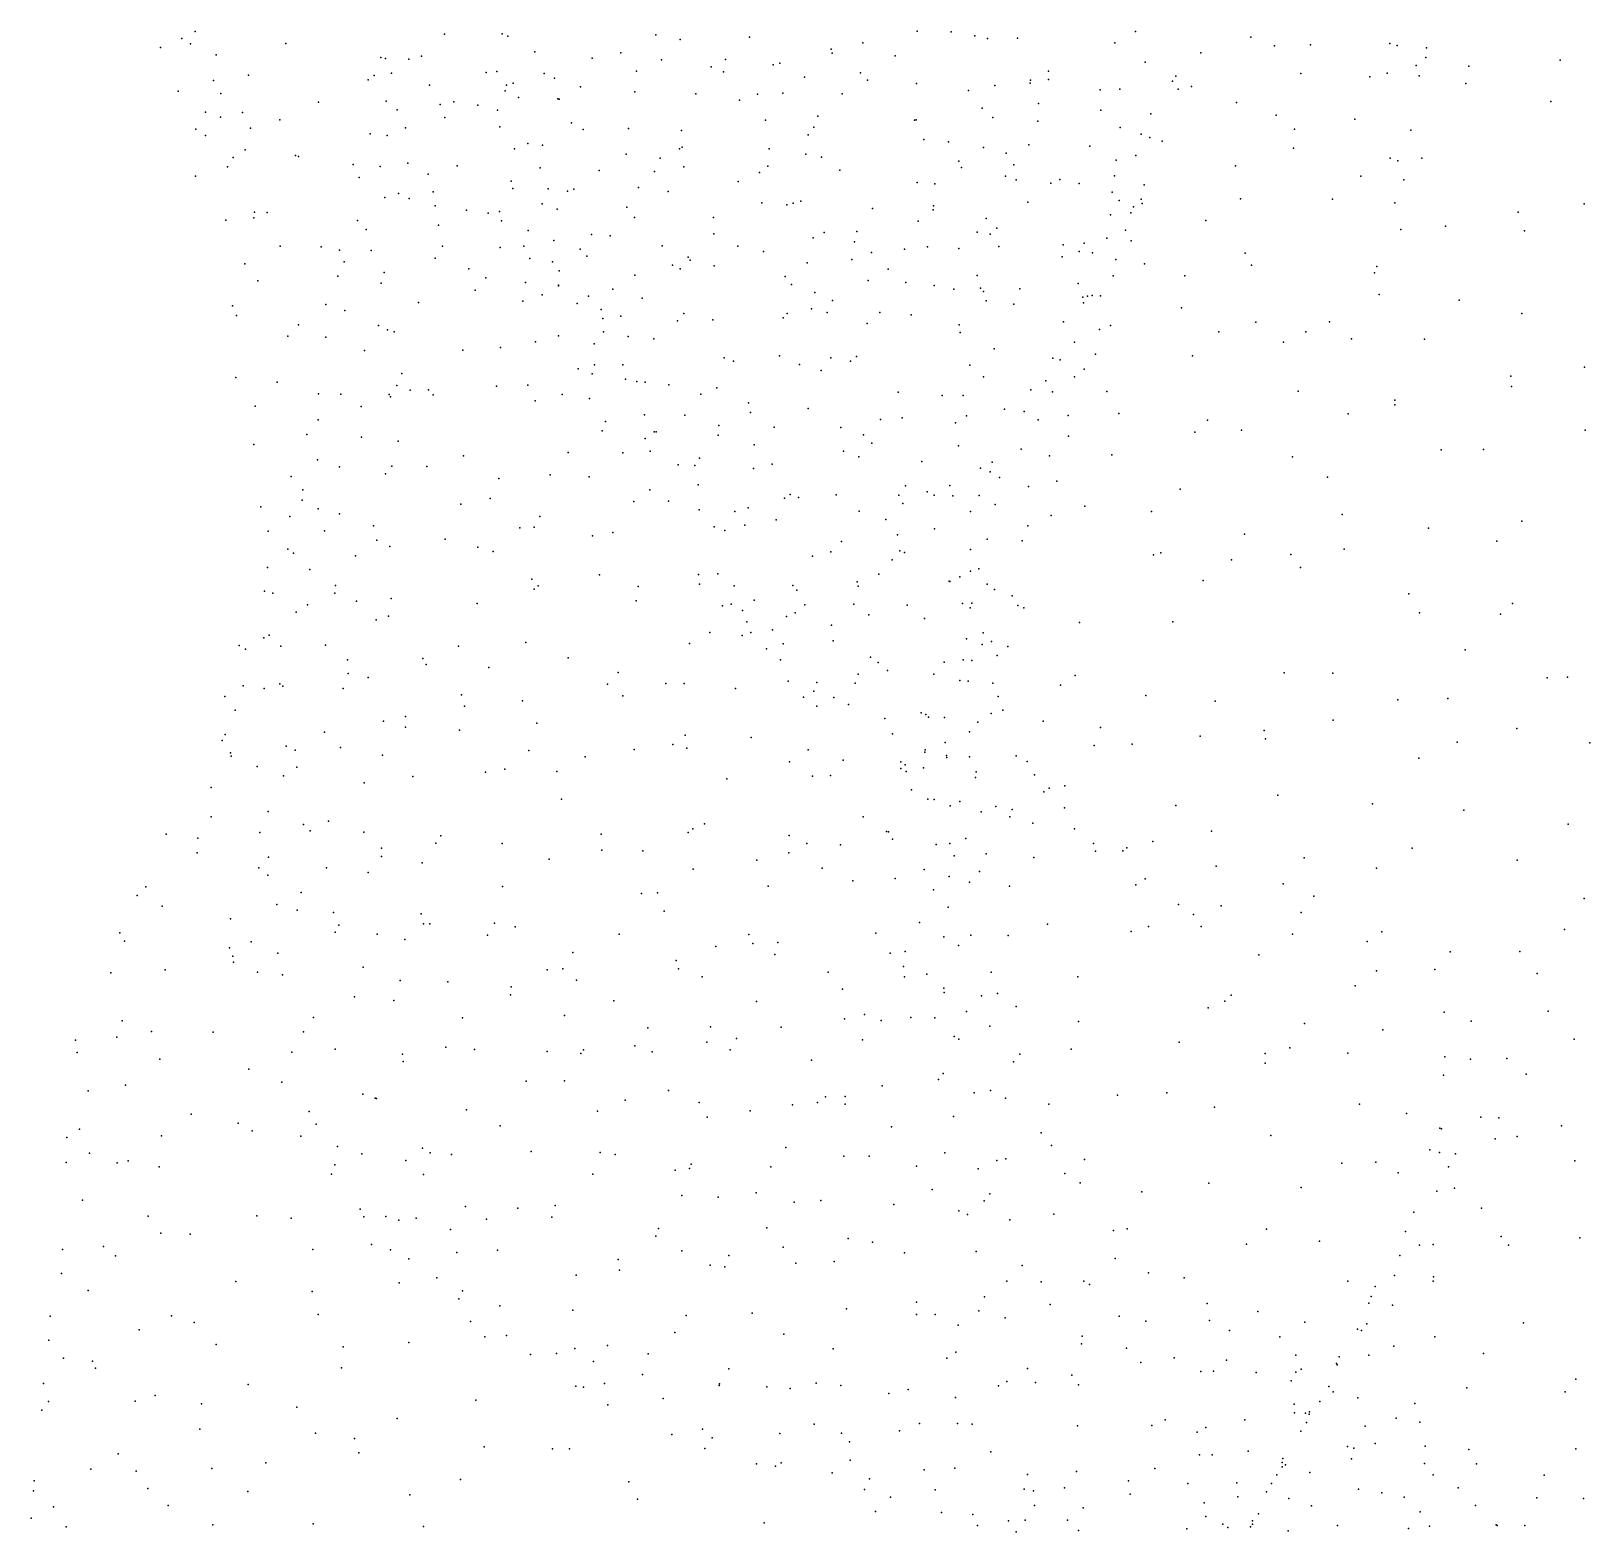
# Model space of a CAD drawing. Header units: metres. Extents: x -24.3 to 24.3, y -27.7 to 27.7.
# Drawn here: x -19.79 to -14.41, y -5.17 to 0 of the extents above; entities that cross this region are included whole.
import ezdxf

# ---------------------------------------------------------------- set-up
doc = ezdxf.new("R2010")
doc.units = ezdxf.units.M

msp = doc.modelspace()

# ---------------------------------------------------------------- linework, layer by layer
for p in [(-16.7323, 0.0005, 11.1172), (-19.2671, -0.0252, -3.8058), (-19.2375, -0.0437, -3.447), (-19.2215, -0.0009, -5.3402), (-18.9091, -0.0419, -6.2637), (-18.362, -0.0096, -6.7934), (-18.1637, -0.0087, 13.4651), (-18.1434, -0.0164, 13.224), (-17.6338, -0.0126, 12.1175), (-17.5499, -0.0284, -6.9236), (-17.3101, -0.0204, 11.7024), (-16.92, -0.0399, 8.7325), (-16.6153, -0.0013, 15.7192), (-16.5335, -0.015, 9.1977), (-16.4903, -0.0243, 10.8411), (-16.3866, -0.0231, 10.6264), (-16.0512, -0.0401, -1.0197), (-15.9804, -0.0005, 15.8476), (-15.5822, -0.0205, -5.4726), (-15.5004, -0.05, -5.2388), (-15.3763, -0.0469, 15.5506), (-15.1035, -0.0421, 14.1063), (-15.0781, -0.0489, 13.1693), (-19.3411, -0.0562, -4.1088), (-19.1492, -0.0815, -5.5687), (-18.5814, -0.0899, 6.2901), (-18.5658, -0.094, -2.483), (-18.4847, -0.0958, 5.4795), (-18.4419, -0.0856, 7.2266), (-18.051, -0.0708, 14.5327), (-17.8533, -0.093, 12.5173), (-17.7545, -0.0746, 12.3226), (-17.6141, -0.0983, 8.1806), (-17.3933, -0.0973, 3.3144), (-17.0285, -0.0613, 15.5717), (-17.0251, -0.0758, -1.4887), (-16.8086, -0.0847, 3.0223), (-15.9468, -0.1066, 2.0193), (-15.7549, -0.0743, 0.2216), (-14.9786, -0.0899, 14.9041), (-14.9763, -0.0567, 14.6451), (-14.5154, -0.0992, -3.9622), (-19.0379, -0.1509, -5.8005), (-18.6042, -0.1519, 6.5961), (-18.5453, -0.1448, 6.8307), (-18.2184, -0.1419, -6.6869), (-18.1817, -0.139, 13.6959), (-18.0183, -0.1459, 3.931), (-17.6996, -0.1377, -6.7911), (-17.4432, -0.122, 8.3271), (-17.4008, -0.1393, 15.3299), (-17.2294, -0.1158, -1.5539), (-17.2064, -0.1099, 11.5261), (-17.1209, -0.1576, 8.5985), (-16.9275, -0.1432, 11.2004), (-16.2793, -0.1374, 15.7709), (-15.8408, -0.1548, 1.1998), (-15.4096, -0.1457, -4.89), (-15.1724, -0.1573, -4.3072), (-15.1128, -0.1444, 13.6534), (-15.0118, -0.1175, -4.162), (-15.0015, -0.1529, 14.3847), (-14.8311, -0.1205, -4.0364), (-19.28, -0.2064, -3.6347), (-19.1587, -0.1701, -5.0443), (-19.1331, -0.2141, -3.2539), (-18.625, -0.1677, -6.3891), (-18.4143, -0.1861, -6.5246), (-18.1529, -0.205, 13.1018), (-18.1479, -0.1862, -2.0495), (-18.1257, -0.1785, 7.7407), (-17.9833, -0.1617, -6.7311), (-17.8934, -0.1918, -1.8785), (-17.7058, -0.2085, 3.5976), (-17.1961, -0.2128, 15.4527), (-16.904, -0.1683, -6.6595), (-16.7353, -0.1794, -1.4033), (-16.5556, -0.2045, 10.7309), (-16.4653, -0.1868, 9.3994), (-16.3435, -0.179, 10.3232), (-16.3418, -0.1679, 2.8993), (-16.2794, -0.1663, -1.1532), (-16.1014, -0.2018, 2.6312), (-16.0341, -0.199, 2.3331), (-15.8518, -0.1713, 0.038), (-15.8332, -0.1999, 0.8337), (-15.7873, -0.1897, 0.4969), (-14.8408, -0.1802, 13.0711), (-18.7969, -0.2446, -2.7265), (-18.563, -0.2406, 6.0971), (-18.3773, -0.2522, 7.397), (-18.3299, -0.243, 4.721), (-18.2467, -0.2546, 4.46), (-18.1068, -0.2276, 4.124), (-17.971, -0.233, 12.7252), (-17.9663, -0.2338, 7.9604), (-17.4961, -0.2153, -1.6224), (-17.3453, -0.2368, 11.6796), (-17.2834, -0.2168, -6.7146), (-16.9916, -0.2152, 3.1365), (-16.5089, -0.2646, 15.6783), (-16.3145, -0.2494, 10.0285), (-15.6319, -0.2459, 15.5925), (-14.5483, -0.2416, 12.9247), (-19.1865, -0.2785, -4.4522), (-19.1343, -0.2957, -4.7644), (-19.0583, -0.28, -5.2873), (-18.9297, -0.305, -5.6135), (-18.5253, -0.2702, 5.7933), (-18.3611, -0.2972, -6.3393), (-18.1798, -0.2713, 13.4965), (-17.924, -0.3152, -6.5784), (-17.2555, -0.3067, 3.3484), (-17.0755, -0.2926, -1.4243), (-16.742, -0.3066, -6.4102), (-16.7355, -0.3048, 10.8648), (-16.4716, -0.2974, 3.0692), (-16.317, -0.3096, -6.0451), (-16.0989, -0.2722, 15.7591), (-15.927, -0.2847, -5.5969), (-15.4955, -0.2891, -4.7399), (-15.224, -0.3031, 15.2887), (-19.2198, -0.3376, -4.1512), (-19.1855, -0.3588, -3.8619), (-19.0304, -0.3344, -3.0358), (-18.6184, -0.3537, -2.5488), (-18.5596, -0.3594, -6.0473), (-18.4963, -0.3332, 5.5416), (-18.1717, -0.3293, 13.8902), (-17.8835, -0.3385, 12.5281), (-17.7276, -0.3347, 12.2156), (-17.5454, -0.3419, 15.1124), (-17.1084, -0.3565, 11.3358), (-17.089, -0.331, -6.5203), (-16.7097, -0.3726, -1.2424), (-16.0331, -0.3313, -0.5364), (-15.9604, -0.3547, 1.6971), (-15.9307, -0.3666, 1.3856), (-15.4314, -0.3368, -4.4766), (-15.0305, -0.3407, 13.5224), (-19.0493, -0.4087, -4.9648), (-18.8758, -0.4276, -2.8228), (-18.1212, -0.4053, 14.1976), (-18.0747, -0.3869, -6.3901), (-18.0247, -0.3928, 14.453), (-17.7357, -0.4235, 14.9031), (-17.5519, -0.4049, 11.9131), (-17.5432, -0.3995, -6.467), (-17.2429, -0.4051, 11.5025), (-17.1162, -0.424, 8.7354), (-16.6251, -0.3813, -6.2239), (-16.5039, -0.4005, -1.1227), (-16.4261, -0.4204, 10.3024), (-16.3477, -0.3909, -0.971), (-16.1371, -0.3964, 2.853), (-15.9789, -0.4283, 0.18), (-15.8878, -0.3784, 0.6371), (-15.4349, -0.4027, 15.4234), (-19.1102, -0.4676, -3.3086), (-19.0909, -0.4353, -4.5701), (-18.8649, -0.4314, -5.3336), (-18.6766, -0.4593, 6.4168), (-18.5838, -0.4664, 6.9806), (-18.4881, -0.4543, -2.3694), (-18.3179, -0.4634, -6.0317), (-18.0322, -0.4708, -1.9166), (-17.829, -0.4793, -1.7203), (-17.6386, -0.4829, 8.3536), (-17.6186, -0.4368, -1.588), (-17.5367, -0.4674, 3.6072), (-17.2469, -0.4648, -6.3354), (-17.062, -0.4334, 3.288), (-16.9994, -0.4784, -6.2875), (-16.5884, -0.4478, 3.1801), (-16.5792, -0.4693, -5.9954), (-16.3989, -0.4598, -5.8316), (-16.0467, -0.4447, -5.441), (-15.635, -0.464, -4.6119), (-15.1023, -0.4377, -4.0622), (-15.0754, -0.4467, 14.8706), (-14.9932, -0.4377, 13.752), (-19.2206, -0.4998, -3.6406), (-18.6566, -0.5041, -5.624), (-18.4189, -0.4923, 7.4393), (-18.1328, -0.5167, 13.5565), (-17.3491, -0.5176, -1.4484), (-17.2766, -0.4868, 15.2363), (-16.7331, -0.5207, 9.1749), (-16.6715, -0.5259, 10.7096), (-16.4286, -0.4996, 9.7239), (-16.3914, -0.5116, 10.0328), (-16.2721, -0.524, 3.1389), (-16.2402, -0.5113, -5.5591), (-16.1742, -0.5247, -0.5114), (-16.052, -0.4984, -0.0808), (-15.9505, -0.5293, 0.8076), (-15.2036, -0.4995, 15.0917), (-15.0553, -0.5118, 14.1438), (-18.5673, -0.5732, 7.2373), (-18.5207, -0.5592, 5.6284), (-18.4843, -0.5761, 5.3407), (-18.401, -0.5538, 5.0338), (-18.126, -0.5417, 13.3122), (-18.005, -0.5427, 4.1321), (-17.9376, -0.5515, 12.6462), (-17.9164, -0.5445, -6.1967), (-17.6928, -0.5386, 12.1044), (-17.5909, -0.5517, -6.2034), (-17.1339, -0.5855, -6.1183), (-16.351, -0.5893, -0.739), (-16.0598, -0.5547, -5.2261), (-16.0357, -0.5831, 2.6638), (-15.9608, -0.5786, 1.946), (-15.6181, -0.5777, -4.4194), (-15.3011, -0.5781, -4.1451), (-15.086, -0.5908, 14.4093), (-19.019, -0.643, -3.152), (-19.0166, -0.6239, -4.4682), (-18.9739, -0.6245, -4.7241), (-18.3948, -0.602, -2.2391), (-18.2864, -0.6165, 4.687), (-18.2114, -0.6273, -2.0121), (-18.1729, -0.621, 7.8626), (-18.0257, -0.5952, 12.9273), (-17.974, -0.6133, 14.3669), (-17.7336, -0.6068, 14.7839), (-17.7073, -0.6418, -1.5497), (-17.4345, -0.6421, 15.0034), (-17.2683, -0.5918, 8.6996), (-17.1815, -0.5977, 3.4786), (-17.1601, -0.5921, -1.3263), (-16.8871, -0.6109, 15.4233), (-16.6773, -0.6151, 15.5067), (-16.6766, -0.6019, -5.8202), (-16.0662, -0.6323, 2.9174), (-15.9958, -0.6262, 1.0079), (-15.987, -0.6055, 2.2619), (-15.9571, -0.5934, 1.5694), (-14.6611, -0.623, 13.2034), (-14.4329, -0.5953, 13.0901), (-19.1164, -0.6515, -3.9023), (-18.6617, -0.6522, -2.6009), (-18.6321, -0.683, 7.0186), (-18.3831, -0.6679, -5.5559), (-18.1653, -0.6534, 4.4722), (-18.0736, -0.6864, 13.7934), (-17.4339, -0.6979, 11.6863), (-17.0533, -0.6939, 8.9198), (-16.9409, -0.6901, -5.8855), (-16.7296, -0.6547, 3.3285), (-16.5252, -0.6927, -5.4658), (-16.4951, -0.6455, 3.2719), (-16.4575, -0.6784, 15.5291), (-16.0149, -0.6854, 1.3621), (-15.7375, -0.6525, 15.4521), (-15.0652, -0.6832, 13.9183), (-14.9112, -0.672, -3.885), (-14.6383, -0.6881, -3.8901), (-18.929, -0.7405, -2.9637), (-18.7874, -0.7431, -2.7699), (-18.3687, -0.7412, 7.6225), (-18.1704, -0.7451, -5.5737), (-18.0891, -0.7408, 13.5247), (-17.9852, -0.7215, 14.0877), (-17.8947, -0.7512, 8.2114), (-17.8552, -0.7004, -5.9207), (-17.7906, -0.7054, 12.3344), (-17.6113, -0.7392, -5.8345), (-17.3508, -0.7411, -5.8203), (-17.0912, -0.7115, 11.2309), (-16.9484, -0.7255, -1.0846), (-16.7758, -0.7505, 10.8058), (-16.6973, -0.7427, 9.3322), (-16.5887, -0.7493, 10.3775), (-16.4807, -0.6993, 9.5904), (-16.451, -0.742, 10.0977), (-16.2298, -0.7358, -0.2425), (-16.1567, -0.7301, 0.0048), (-16.0782, -0.7126, 0.4877), (-15.9953, -0.7225, 2.4594), (-19.0506, -0.8018, -3.3047), (-18.7236, -0.755, 6.5325), (-18.7084, -0.7952, 6.2666), (-18.6145, -0.7552, -5.0897), (-18.394, -0.782, 5.0753), (-18.0676, -0.7836, 13.3081), (-17.9893, -0.7951, 13.0091), (-17.8711, -0.7751, 12.5502), (-17.5761, -0.8059, 11.8887), (-17.5218, -0.7787, 8.5467), (-17.5156, -0.7884, 3.7802), (-17.2621, -0.7594, 11.4459), (-17.1116, -0.7984, 15.148), (-16.9578, -0.7867, 11.038), (-16.8903, -0.7622, -5.6734), (-16.2326, -0.7774, -5.0414), (-16.1739, -0.7593, 3.161), (-16.1283, -0.7633, 15.4925), (-16.0474, -0.7869, 1.974), (-15.9487, -0.8011, -4.6219), (-15.6015, -0.7644, -4.2927), (-15.58, -0.8057, 15.2968), (-18.7294, -0.8441, 6.7397), (-18.5697, -0.8313, 7.3585), (-18.2787, -0.8187, 4.7808), (-18.2191, -0.8503, -1.9593), (-17.9672, -0.8256, -5.5782), (-17.7064, -0.8412, 3.9741), (-17.5499, -0.819, 14.7883), (-17.4328, -0.8084, -1.3719), (-17.1876, -0.845, -1.1589), (-16.9017, -0.8585, 3.4819), (-16.8328, -0.8195, 15.3083), (-16.5258, -0.8419, -0.6371), (-16.0573, -0.8425, 2.7425), (-15.8095, -0.843, -4.4199), (-15.1563, -0.8328, 14.5691), (-15.1479, -0.8103, -3.9066), (-19.006, -0.8599, -4.2623), (-18.5805, -0.8684, -2.4687), (-18.2563, -0.8928, -5.1994), (-18.0829, -0.8656, 8.0655), (-18.0256, -0.9079, -1.7598), (-17.9688, -0.8755, 4.2691), (-17.9687, -0.8779, 13.8212), (-17.8657, -0.9128, 14.1689), (-17.7812, -0.8895, 8.3503), (-17.1655, -0.8727, 3.6343), (-17.0853, -0.9, -5.4628), (-16.7714, -0.866, -5.3221), (-16.6741, -0.8759, 10.5782), (-16.6066, -0.8889, 9.4719), (-16.5143, -0.8854, 9.8009), (-16.5038, -0.8974, -5.0485), (-16.3789, -0.8873, 3.3908), (-16.1775, -0.8696, 0.3494), (-16.1458, -0.9125, -4.7555), (-16.1294, -0.9104, 1.5738), (-16.1, -0.9118, 2.1561), (-15.1401, -0.9068, 14.1494), (-19.0926, -0.9464, -3.7817), (-18.7712, -0.9413, -4.6704), (-18.706, -0.9624, 7.0001), (-18.4521, -0.9352, -2.263), (-18.0915, -0.9305, 4.4847), (-17.9048, -0.9388, 12.8349), (-17.8214, -0.9593, -1.5515), (-17.6803, -0.92, 12.1294), (-17.0974, -0.9572, 11.1845), (-17.0244, -0.9276, 9.0241), (-16.4947, -0.9294, 15.4098), (-16.3997, -0.9405, -0.211), (-16.1616, -0.9166, 0.7943), (-16.1586, -0.9357, 1.1537), (-15.8212, -0.953, 15.324), (-14.8643, -0.9269, 13.4995), (-19.0792, -0.9796, -3.4584), (-18.8649, -1.0119, -4.4838), (-18.5892, -1.0141, 5.952), (-17.8164, -0.9903, -5.3478), (-17.7545, -0.9816, 12.3277), (-17.5583, -0.9986, 14.6556), (-17.5371, -0.9732, -5.356), (-17.4368, -0.9941, -1.2526), (-17.1944, -0.9875, -5.2902), (-17.1806, -0.973, 14.971), (-17.043, -0.9693, -0.9462), (-16.9044, -1.0078, -5.1772), (-16.8616, -0.9695, 10.8706), (-16.7536, -0.9769, -0.7786), (-16.5873, -1.0121, 10.2139), (-16.2279, -1.0015, 3.2775), (-16.0655, -1.0138, -4.5394), (-15.565, -1.0031, -4.1426), (-15.3113, -1.0019, 14.7017), (-14.6475, -0.9732, 13.3399), (-18.9023, -1.051, -3.034), (-18.7706, -1.0542, 6.6136), (-18.5591, -1.0293, 5.7137), (-18.5358, -1.0366, -4.899), (-18.048, -1.0701, 8.1565), (-17.9687, -1.0499, 13.2647), (-17.8136, -1.0359, 12.581), (-17.7291, -1.0525, 14.3561), (-17.6402, -1.0598, 8.5223), (-16.5849, -1.0386, -4.9031), (-16.1902, -1.0711, 1.8855), (-16.1037, -1.028, 2.5041), (-15.6931, -1.0358, 15.1493), (-15.4697, -1.0718, 14.8442), (-15.3921, -1.0366, -3.986), (-15.2349, -1.06, 14.4609), (-14.9833, -1.0609, 13.6352), (-18.6375, -1.1, -2.4634), (-18.2989, -1.0992, -1.9701), (-18.169, -1.0903, -5.0173), (-17.8459, -1.0771, 13.8673), (-17.398, -1.1253, 8.7535), (-17.2074, -1.1187, -0.9696), (-17.0301, -1.1253, 3.7022), (-16.9412, -1.1211, 15.044), (-16.4673, -1.0942, -0.0688), (-16.2647, -1.127, 1.0452), (-16.1182, -1.1129, 2.7092), (-15.7839, -1.1189, -4.2578), (-18.5097, -1.1798, 5.3284), (-17.9007, -1.1633, 4.3671), (-17.853, -1.1804, 13.596), (-17.8447, -1.1494, 12.8844), (-17.7471, -1.1503, 14.0924), (-17.3658, -1.1366, -5.138), (-17.138, -1.1488, -5.11), (-17.063, -1.1699, -0.812), (-16.9626, -1.1375, 9.0886), (-16.5509, -1.1505, 9.7536), (-16.2391, -1.1331, 1.5417), (-16.1564, -1.1652, 2.9278), (-14.4323, -1.1584, -3.9152), (-19.0811, -1.1935, -3.6505), (-18.9391, -1.2095, -3.2002), (-18.5269, -1.2209, -4.7443), (-18.417, -1.2355, -2.0924), (-18.1828, -1.223, -1.738), (-18.075, -1.2196, 4.6136), (-17.7377, -1.199, 4.2192), (-17.6994, -1.2069, 12.3361), (-17.67, -1.2098, -5.0852), (-17.589, -1.2192, 14.3674), (-17.4235, -1.2294, -1.0647), (-16.5039, -1.1911, 15.172), (-16.2894, -1.2049, 1.2507), (-16.1897, -1.1906, 2.3088), (-14.6854, -1.1886, 13.3841), (-14.6831, -1.2244, -3.8347), (-18.7967, -1.2495, 6.2935), (-18.7193, -1.2514, -4.5015), (-18.5524, -1.2517, 5.5627), (-18.5483, -1.2606, -2.2782), (-18.4803, -1.2372, 7.6715), (-18.4006, -1.2529, 5.1463), (-18.05, -1.2738, -4.8959), (-17.9559, -1.2524, -1.5301), (-17.8623, -1.2656, 8.3856), (-17.4784, -1.2509, 4.0258), (-17.3138, -1.2803, 11.6174), (-16.7981, -1.2442, -4.8501), (-16.6467, -1.2554, 3.6546), (-16.5742, -1.2557, -4.6685), (-16.341, -1.2359, 0.6068), (-16.2659, -1.2429, 15.1181), (-16.0782, -1.2417, -4.43), (-15.4194, -1.2411, 14.516), (-15.0861, -1.2715, -3.8506), (-15.0856, -1.288, 13.7942), (-19.0151, -1.2928, -3.4335), (-18.7973, -1.3397, 7.0247), (-18.6499, -1.2929, 7.4385), (-17.6725, -1.3222, 8.5661), (-17.533, -1.3235, 11.999), (-17.3076, -1.3146, 14.6107), (-17.1089, -1.3, 14.7979), (-16.8589, -1.338, 10.8875), (-16.784, -1.3324, 9.3374), (-16.5625, -1.3252, 0.1369), (-16.4313, -1.3023, 0.3512), (-16.3637, -1.3112, 0.8256), (-16.3149, -1.3398, 1.7511), (-16.2117, -1.324, 2.5461), (-16.0378, -1.3172, 15.0107), (-15.732, -1.3405, -4.1428), (-15.247, -1.3191, 14.1429), (-18.8364, -1.3895, -4.1482), (-17.8185, -1.3775, 13.2786), (-17.8073, -1.3446, 13.0588), (-17.6394, -1.3804, -4.904), (-17.6321, -1.3806, -1.1329), (-17.4189, -1.3923, -4.8794), (-17.4164, -1.3585, 11.8132), (-17.2261, -1.3646, 3.9512), (-16.9961, -1.3656, -0.6146), (-16.9173, -1.391, 3.7882), (-16.6008, -1.3493, 9.9867), (-16.2106, -1.3954, 2.7788), (-15.7753, -1.3823, 14.8595), (-15.6142, -1.3749, 14.6206), (-14.4294, -1.3747, 13.3504), (-19.0197, -1.4239, -3.7073), (-18.6486, -1.3986, 5.9443), (-18.5221, -1.4124, -4.5795), (-17.6702, -1.4043, 12.5508), (-17.6527, -1.447, 13.7286), (-17.295, -1.4256, 8.861), (-16.987, -1.4472, 9.0962), (-16.8892, -1.4203, -0.3685), (-16.5901, -1.429, 10.2501), (-16.3743, -1.4407, 3.4768), (-14.926, -1.4426, -3.8067), (-14.7804, -1.4419, 13.4739), (-18.7998, -1.4775, 7.2156), (-18.7246, -1.5018, -4.3043), (-18.5442, -1.4996, 5.4077), (-18.4225, -1.5007, -1.9795), (-18.2971, -1.4638, -4.628), (-17.936, -1.4519, -1.3884), (-17.7475, -1.4531, 4.3794), (-17.556, -1.4949, 12.2961), (-17.499, -1.497, 8.7123), (-17.4828, -1.471, 14.1749), (-17.2321, -1.4919, 11.5552), (-16.9341, -1.4671, 11.0557), (-16.7166, -1.4835, 10.7028), (-16.4742, -1.4859, -4.505), (-16.2764, -1.4636, 3.2128), (-16.0617, -1.4595, -4.3025), (-15.4382, -1.4669, 14.2374), (-18.8911, -1.5348, 6.7685), (-18.566, -1.525, 7.6687), (-18.175, -1.5412, 8.1606), (-17.9978, -1.529, -4.6954), (-17.8631, -1.5359, 8.4399), (-17.2972, -1.5071, -0.7502), (-16.5138, -1.5063, 0.4164), (-16.4812, -1.5187, 14.8759), (-16.4485, -1.5386, 1.206), (-16.2511, -1.5508, 2.9345), (-15.3179, -1.537, 13.9782), (-18.85, -1.5809, 6.4853), (-18.2049, -1.6103, 4.888), (-17.6541, -1.5808, -1.0169), (-17.4871, -1.5636, -0.8635), (-17.1894, -1.6089, 14.3794), (-17.1704, -1.5971, 8.9698), (-17.1418, -1.6073, 4.0326), (-17.0113, -1.5977, -4.69), (-16.7955, -1.5987, -0.0706), (-16.7727, -1.5668, 9.3922), (-16.6977, -1.5872, 3.7468), (-16.6739, -1.5994, -4.5595), (-16.6194, -1.5661, 9.8449), (-16.61, -1.6011, 10.4364), (-16.5191, -1.5997, 10.094), (-16.3493, -1.5691, 2.187), (-15.8257, -1.578, -4.1865), (-18.9953, -1.6388, -3.5377), (-18.8525, -1.6158, 6.2513), (-18.7973, -1.6461, -4.0159), (-18.7238, -1.6634, 7.4882), (-18.3062, -1.6303, -1.6948), (-17.7093, -1.6212, 13.1622), (-17.5903, -1.6194, 13.5394), (-17.4837, -1.6492, 4.2334), (-17.3617, -1.6553, -4.7171), (-17.3152, -1.6424, 14.1708), (-16.9321, -1.6544, -0.2509), (-16.7824, -1.6276, 10.8606), (-16.5492, -1.6558, 0.6128), (-16.4636, -1.6316, 3.5816), (-16.1547, -1.6372, 14.7712), (-15.9244, -1.6549, 14.6246), (-15.2672, -1.6656, 13.7014), (-18.8954, -1.6728, -2.6274), (-18.6068, -1.7053, -2.174), (-18.1018, -1.7118, -4.5831), (-18.0533, -1.7096, -1.3299), (-18.033, -1.6721, 4.7381), (-17.4321, -1.7078, 13.8125), (-17.327, -1.7028, 8.8599), (-17.2189, -1.6842, 11.6733), (-16.841, -1.6827, 14.5947), (-16.6732, -1.715, 0.2833), (-16.3508, -1.7045, 3.351), (-16.2706, -1.6695, -4.3853), (-14.9696, -1.7124, -3.8208), (-14.6483, -1.6884, 13.3921), (-18.9701, -1.7231, -3.2607), (-18.776, -1.7219, -2.4286), (-18.595, -1.7545, 7.7251), (-18.3596, -1.7504, -4.3863), (-17.8516, -1.7393, -1.1089), (-17.7817, -1.7278, -4.703), (-17.3952, -1.7206, 12.1182), (-16.9931, -1.7594, 9.129), (-16.8, -1.7359, 3.8694), (-16.4918, -1.7509, 1.5884), (-16.371, -1.7568, 2.5967), (-15.6046, -1.7332, 14.1512), (-14.7344, -1.7579, -3.7794), (-18.9017, -1.7849, 7.0734), (-18.8825, -1.7993, 6.3947), (-18.669, -1.8086, -4.1273), (-18.5511, -1.7757, 5.4364), (-18.2467, -1.7782, -1.4774), (-18.1947, -1.7931, 8.2105), (-17.0938, -1.8095, 11.525), (-17.0298, -1.795, 14.3174), (-16.8191, -1.8217, 14.3868), (-16.7918, -1.7911, 9.4044), (-16.7757, -1.797, -4.591), (-16.5488, -1.7867, 10.3261), (-15.9176, -1.8053, 14.3528), (-15.8926, -1.7981, -4.2176), (-15.649, -1.8217, -4.1022), (-15.4442, -1.8036, 13.8338), (-15.2603, -1.7853, 13.5069), (-18.9728, -1.8483, 6.7247), (-18.8268, -1.8555, -3.8346), (-17.8278, -1.8736, 8.5003), (-17.4859, -1.8726, 13.2461), (-17.4196, -1.8704, 12.4732), (-16.8652, -1.8713, 0.0439), (-16.5858, -1.8806, 1.2247), (-16.5492, -1.8617, 14.4068), (-16.5205, -1.8532, 3.6916), (-15.4105, -1.8486, -3.9892), (-18.9824, -1.9296, -3.5815), (-18.7373, -1.9105, 7.5761), (-18.0613, -1.8892, 4.8566), (-18.0529, -1.9231, -4.5237), (-18.0388, -1.9121, -1.1798), (-17.6948, -1.9145, 4.5189), (-17.4825, -1.9054, 12.8758), (-17.363, -1.912, 4.2759), (-17.1608, -1.9105, -0.332), (-17.147, -1.9266, 14.018), (-16.9392, -1.8981, 11.2742), (-16.9359, -1.9131, 3.9949), (-16.6218, -1.8957, 0.9778), (-16.6196, -1.8969, 10.6632), (-16.4909, -1.9054, 2.0063), (-16.4663, -1.9244, 10.0671), (-15.7464, -1.8935, 14.0531), (-18.9536, -1.9375, -2.8208), (-18.834, -1.9777, 6.0708), (-18.7398, -1.9365, -2.2258), (-18.666, -1.964, 5.7741), (-18.5462, -1.9549, -1.8221), (-18.249, -1.9727, 5.0825), (-17.7016, -1.963, -4.598), (-17.4037, -1.9805, -4.6136), (-17.3734, -1.9745, -0.4583), (-17.295, -1.9612, 13.6638), (-17.1199, -1.9772, 9.04), (-16.9505, -1.9754, 9.2225), (-16.7665, -1.9779, 10.9746), (-16.5766, -1.9728, -4.4968), (-16.5493, -1.9874, 1.7364), (-16.5438, -1.9715, 9.8465), (-16.4056, -1.9458, 3.4574), (-16.3851, -1.9791, 14.2395), (-16.3645, -1.9874, 3.1732), (-15.0377, -1.9389, 13.3507), (-14.6807, -1.9727, 13.3553), (-18.8735, -2.0029, -2.4198), (-18.5975, -2.0288, 5.5616), (-18.5552, -2.0168, 7.8987), (-17.3343, -1.997, 13.3925), (-17.3195, -2.0362, 8.8947), (-17.1827, -2.0174, -4.5799), (-17.1531, -2.0046, 11.8542), (-16.899, -2.0118, 14.0491), (-16.7075, -2.0242, 0.771), (-16.173, -2.0376, 14.1084), (-15.8511, -2.0358, 13.8853), (-15.0008, -2.005, -3.8338), (-14.7219, -2.0098, -3.7542), (-18.9854, -2.0909, -2.6292), (-18.9663, -2.0813, 7.1349), (-17.4471, -2.0728, 4.4156), (-17.3363, -2.083, 13.0895), (-17.306, -2.0721, 12.5749), (-17.231, -2.0633, 12.1362), (-17.0276, -2.0476, 11.6213), (-16.5625, -2.0939, 10.5754), (-16.5053, -2.0741, 14.0747), (-19.0702, -2.1169, -2.9778), (-19.0476, -2.1304, -3.3286), (-18.926, -2.12, -3.7096), (-18.7721, -2.1168, -3.9825), (-18.314, -2.1192, -4.3597), (-18.0812, -2.1074, -1.0886), (-17.518, -2.1109, 8.7547), (-17.2518, -2.1287, -0.2413), (-17.1951, -2.1121, 13.5236), (-17.0223, -2.1008, -0.0102), (-16.5083, -2.1145, 2.3195), (-16.4767, -2.1039, 2.5377), (-16.4197, -2.1203, 3.0064), (-14.8437, -2.1327, 13.2645), (-18.6968, -2.1664, -1.8936), (-18.4363, -2.1627, 5.352), (-18.4257, -2.1834, 8.089), (-18.2087, -2.1936, 8.2506), (-17.936, -2.16, -0.9039), (-17.2038, -2.1669, 12.3906), (-16.894, -2.1581, 11.4443), (-16.8673, -2.1757, 13.8013), (-16.6395, -2.1745, 1.3593), (-16.5739, -2.1663, 1.9304), (-16.5443, -2.1691, 3.8045), (-16.4572, -2.1522, 2.7885), (-18.9292, -2.2498, 7.4313), (-18.6942, -2.2139, 7.7754), (-18.6256, -2.2278, -1.6862), (-17.7998, -2.2507, -4.48), (-17.7628, -2.2103, 4.7126), (-17.5994, -2.2484, -0.499), (-17.5356, -2.2486, -4.5396), (-17.1778, -2.2408, 4.3012), (-17.0786, -2.2448, 12.048), (-16.9462, -2.2473, 13.5697), (-16.9361, -2.2157, 4.0779), (-16.8352, -2.2033, 9.3539), (-16.6756, -2.2162, 1.0729), (-16.5857, -2.2376, 13.7873), (-16.5573, -2.2401, -4.4608), (-16.4716, -2.2474, 10.3337), (-16.2389, -2.2536, -4.3409), (-16.1877, -2.2209, 13.8055), (-15.4675, -2.2121, -4.0152), (-15.2998, -2.2128, 13.2562), (-14.5603, -2.2287, -3.7448), (-14.4903, -2.226, 13.3417), (-19.1196, -2.2936, -2.7907), (-19.0557, -2.2569, 6.5765), (-18.9836, -2.266, 6.3554), (-18.9198, -2.2579, -2.2376), (-18.7111, -2.2651, 5.7477), (-18.3036, -2.2879, -1.1859), (-18.093, -2.3083, -0.9617), (-17.7476, -2.2911, 8.6022), (-17.3588, -2.266, 8.8888), (-17.1247, -2.2956, 12.6201), (-17.0891, -2.2751, 9.0805), (-17.0195, -2.2968, 13.2659), (-16.4536, -2.2929, 3.4403), (-15.9442, -2.2898, 13.5039), (-15.7056, -2.3089, 13.1637), (-15.0754, -2.3042, 13.1083), (-14.903, -2.2996, -3.8078), (-19.0838, -2.34, -2.5051), (-18.4968, -2.362, -1.396), (-18.2936, -2.326, 5.2738), (-17.0779, -2.3264, 13.0337), (-16.9691, -2.3207, 0.3998), (-16.7184, -2.3498, 3.9818), (-16.7027, -2.3551, 11.3103), (-16.478, -2.3516, 9.7812), (-16.4373, -2.3404, 10.725), (-18.7761, -2.4165, -4.0336), (-18.5728, -2.3784, 5.5707), (-18.4965, -2.3988, 8.0588), (-18.3102, -2.4095, -4.3342), (-18.0437, -2.3847, 5.0431), (-16.8444, -2.3685, 0.703), (-16.6936, -2.3646, 9.4744), (-16.6388, -2.3652, 1.683), (-16.5525, -2.4146, 3.7161), (-16.5234, -2.3822, 10.9667), (-16.2981, -2.3783, 13.5127), (-16.1009, -2.4006, 13.3854), (-15.536, -2.4108, 12.9954), (-15.299, -2.3749, -3.935), (-14.6656, -2.403, 13.2592), (-19.1281, -2.4451, -3.2968), (-19.1183, -2.4247, 7.0341), (-18.908, -2.4642, -1.9922), (-18.7206, -2.4686, 7.8469), (-17.5746, -2.4585, -0.3283), (-17.532, -2.4262, 8.7762), (-17.5266, -2.4712, 4.6677), (-17.3046, -2.4343, -0.0694), (-16.818, -2.4223, 13.0667), (-16.6356, -2.4514, 13.2323), (-16.1219, -2.4627, -4.2854), (-15.9913, -2.4574, 13.0961), (-15.757, -2.4299, -4.1472), (-15.5315, -2.4394, -4.0449), (-14.871, -2.4509, 13.152), (-14.4136, -2.4527, 13.3338), (-19.0995, -2.4873, -3.5822), (-19.098, -2.4986, -2.3431), (-18.8765, -2.4786, 6.0011), (-18.5755, -2.4952, -4.1615), (-18.0713, -2.4799, 8.3808), (-17.8777, -2.5009, 8.5267), (-17.7087, -2.4756, 4.8025), (-17.1722, -2.5186, -4.5453), (-17.1086, -2.4768, 0.1764), (-16.9879, -2.5129, 9.1346), (-16.7886, -2.5188, 12.1651), (-16.7057, -2.4849, 11.662), (-16.7055, -2.4767, 1.2113), (-16.631, -2.4968, 1.9787), (-16.63, -2.5034, 12.9527), (-16.5526, -2.5017, 2.76), (-16.3912, -2.4974, 13.1635), (-16.3536, -2.5174, 10.218), (-15.0027, -2.5056, 12.9851), (-19.0077, -2.5348, 6.2486), (-18.9168, -2.5667, -3.8127), (-18.8716, -2.5366, 7.6456), (-18.4716, -2.569, -1.2022), (-18.2202, -2.5542, 5.2897), (-18.1536, -2.5443, -0.8601), (-17.9745, -2.5517, -0.6721), (-17.3891, -2.577, 8.8926), (-17.093, -2.5679, 4.3989), (-17.0316, -2.566, 0.4423), (-16.7886, -2.5418, 12.4647), (-16.7743, -2.5284, -4.465), (-16.7707, -2.5522, 1.0134), (-16.711, -2.5394, 11.9452), (-16.531, -2.5724, 12.7243), (-16.5289, -2.5531, 3.0787), (-16.3278, -2.5633, -4.366), (-19.1669, -2.6074, 6.8916), (-18.6389, -2.591, -1.4276), (-16.7526, -2.6149, 4.1464), (-16.2956, -2.6218, 10.8142), (-16.278, -2.6091, 10.5051), (-16.2235, -2.6011, 12.8573), (-15.4891, -2.6329, 12.7381), (-17.9583, -2.6466, -4.4161), (-16.6963, -2.647, 1.585), (-16.6734, -2.6483, 1.8129), (-16.6193, -2.6703, 2.3823), (-16.5851, -2.6552, 3.9079), (-16.4615, -2.6726, 12.2384), (-16.4048, -2.6827, 11.3893), (-16.225, -2.6768, 12.6222), (-15.8409, -2.6695, 12.5973), (-15.1627, -2.6632, -3.8908), (-14.8481, -2.6853, 13.0281), (-19.1666, -2.7081, -3.5611), (-18.9699, -2.69, -1.8725), (-18.8476, -2.7345, -3.9683), (-18.7617, -2.7235, 5.9058), (-17.4652, -2.7323, -0.0419), (-16.919, -2.7079, 4.3404), (-16.5115, -2.6912, 9.5547), (-16.4133, -2.7086, 11.7213), (-16.334, -2.73, 12.0546), (-14.4882, -2.7338, -3.6412), (-19.322, -2.7678, -2.6272), (-19.2127, -2.7812, -3.336), (-18.9988, -2.7619, -3.7453), (-18.8247, -2.7566, -1.5708), (-18.6402, -2.7604, -4.1068), (-18.375, -2.7734, 5.505), (-17.8215, -2.7681, 8.5956), (-17.5219, -2.7617, 4.8059), (-17.506, -2.75, -4.582), (-17.1737, -2.7722, 0.2869), (-16.8381, -2.759, 9.2611), (-16.8313, -2.7599, -4.5021), (-16.8174, -2.7847, 1.073), (-16.5644, -2.7823, 3.0651), (-16.1901, -2.7494, 10.2058), (-15.9198, -2.7933, 12.3565), (-15.7184, -2.757, -4.1157), (-19.2151, -2.8324, -2.2206), (-18.9689, -2.8469, 6.298), (-18.5798, -2.8161, 8.0325), (-18.5789, -2.8452, -1.1476), (-18.3921, -2.7993, 8.1762), (-18.163, -2.7997, -0.7005), (-17.8199, -2.8234, 5.0759), (-17.6788, -2.8254, -0.2049), (-17.1747, -2.832, 9.0141), (-17.1124, -2.8001, 4.5263), (-16.9965, -2.8049, 0.6602), (-16.6667, -2.8036, 2.1364), (-16.6203, -2.7995, 2.5867), (-16.6051, -2.8428, 2.8089), (-16.4951, -2.8358, 3.6598), (-16.125, -2.7999, 11.0517), (-16.1176, -2.827, 11.3047), (-16.0241, -2.8257, 12.0683), (-16.0098, -2.8147, -4.2358), (-15.0263, -2.8166, 12.7723), (-19.0021, -2.8841, -1.731), (-18.7685, -2.8837, -1.3928), (-18.6251, -2.8994, 5.782), (-18.4387, -2.8668, -4.2183), (-18.0012, -2.8541, 5.2098), (-17.5045, -2.8888, 8.815), (-17.2849, -2.8579, -4.5675), (-17.0597, -2.8856, -4.5502), (-16.7084, -2.89, 1.8688), (-16.5175, -2.897, 3.294), (-16.3304, -2.8488, 9.8145), (-15.7016, -2.8786, 12.1728), (-15.3984, -2.8495, 12.4273), (-15.1487, -2.8848, -3.8851), (-14.6639, -2.857, 13.1835), (-19.3913, -2.9495, -2.5242), (-18.9706, -2.9094, 7.5772), (-18.1621, -2.948, 5.3753), (-17.2465, -2.9468, 4.7162), (-16.9541, -2.9285, 9.1436), (-16.8081, -2.9203, 1.2635), (-16.6224, -2.9135, 4.1207), (-16.552, -2.9336, -4.4642), (-16.414, -2.9474, 9.5805), (-15.9788, -2.9423, 10.7216), (-15.946, -2.922, 11.1029), (-15.4703, -2.9394, -4.0113), (-19.4215, -2.9791, -2.8528), (-18.8564, -2.9688, -3.9668), (-17.6833, -2.9723, 8.7056), (-17.6279, -2.9697, -4.5516), (-16.6758, -2.9597, 2.3064), (-15.3654, -2.9814, 12.1247), (-14.4333, -2.9896, 13.4255), (-19.3357, -3.0159, -2.2844), (-19.0996, -3.0595, 7.1265), (-18.9401, -3.0101, -1.5453), (-18.8704, -3.0302, 6.1701), (-18.7442, -3.0382, 5.9658), (-18.4423, -3.0425, -0.8636), (-17.6044, -3.0332, 5.0531), (-16.6255, -3.019, 2.6693), (-15.832, -3.0099, -4.1656), (-15.7801, -3.0447, 11.2499), (-15.6851, -3.0149, 11.7316), (-15.4082, -3.0374, 11.857), (-19.4809, -3.1075, -2.6755), (-18.7394, -3.1061, -1.2), (-18.7265, -3.0817, 7.8632), (-18.5942, -3.112, 5.8184), (-18.4342, -3.0775, 8.1584), (-18.4123, -3.0765, 5.6343), (-18.2137, -3.1159, 8.3397), (-18.19, -3.0742, -0.5811), (-18.119, -3.0877, -4.3809), (-17.7603, -3.1124, 5.1976), (-17.3132, -3.1142, 4.903), (-16.8756, -3.1096, 4.5493), (-16.7245, -3.0729, 2.0143), (-16.5472, -3.1163, 4.0368), (-16.2833, -3.0776, 9.7402), (-15.9951, -3.1036, 10.0759), (-15.9356, -3.0866, 10.4745), (-15.754, -3.0867, 10.8656), (-15.4391, -3.1122, 11.5636), (-15.1309, -3.104, 12.3427), (-14.5005, -3.0968, -3.5801), (-19.4653, -3.1372, -3.0619), (-19.1032, -3.1594, -1.6681), (-19.029, -3.139, 6.5851), (-18.4984, -3.1305, -4.187), (-17.4263, -3.1546, 8.8546), (-17.2989, -3.1445, -4.576), (-17.2129, -3.1408, 0.4725), (-16.6401, -3.1217, 4.3434), (-16.5896, -3.1521, 2.8724), (-16.4184, -3.1166, 3.6129), (-15.1817, -3.1377, -3.8779), (-19.0922, -3.1881, -3.7418), (-19.09, -3.2091, 6.9512), (-18.9372, -3.1786, -3.8991), (-17.9193, -3.1754, -0.2577), (-17.5636, -3.2038, -4.5897), (-17.2229, -3.1832, 8.9688), (-16.826, -3.1775, 1.4736), (-16.7734, -3.1719, 1.6969), (-15.5545, -3.184, 11.2331), (-14.8952, -3.173, 12.6266), (-14.6547, -3.1728, 13.1608), (-19.5125, -3.2463, -2.4238), (-19.3246, -3.235, -3.5056), (-19.0066, -3.2431, 7.2579), (-18.9203, -3.2527, 7.5052), (-18.6421, -3.2258, -1.021), (-18.5151, -3.2727, 8.0695), (-18.3503, -3.2769, 8.2282), (-18.0085, -3.2352, 8.5037), (-17.9536, -3.2318, -4.45), (-17.9071, -3.2713, 5.3803), (-17.5554, -3.2321, 0.1346), (-17.4734, -3.2598, 5.0942), (-17.0398, -3.2439, 0.8464), (-16.7793, -3.2243, -4.5366), (-16.7762, -3.2596, 9.1942), (-16.6997, -3.2509, 2.1943), (-16.4774, -3.2437, -4.4646), (-16.179, -3.2596, -4.3321), (-15.149, -3.2385, 11.9144), (-14.9483, -3.2346, -3.7592), (-14.5947, -3.2479, 13.3882), (-18.6721, -3.3285, 7.9121), (-18.1347, -3.3212, -0.3945), (-18.1323, -3.2937, 5.5423), (-16.9905, -3.3027, -4.5555), (-16.6405, -3.299, 2.5482), (-16.639, -3.3142, 4.5184), (-16.5104, -3.3247, 4.3252), (-16.4554, -3.3166, 3.9136), (-15.6499, -3.3234, 10.5977), (-15.2228, -3.2911, 11.61), (-18.5371, -3.341, -0.8347), (-17.7778, -3.3422, -0.028), (-17.2864, -3.3447, 0.5108), (-16.562, -3.3797, 2.946), (-16.3914, -3.362, 3.5731), (-15.7293, -3.3663, 10.3618), (-15.6722, -3.3436, -4.0934), (-14.9159, -3.3811, 12.2576), (-14.5572, -3.3781, -3.5619), (-19.4737, -3.4117, -3.2746), (-18.8134, -3.3995, -1.148), (-18.3001, -3.401, 5.7201), (-17.9485, -3.3929, -0.1709), (-17.6613, -3.4357, -4.5689), (-17.4447, -3.4317, -4.5951), (-17.2012, -3.4334, 8.9222), (-16.9833, -3.4046, 1.0609), (-16.9143, -3.3893, 1.3432), (-16.8564, -3.4099, 4.8065), (-16.7541, -3.4003, 1.8484), (-16.6711, -3.401, 2.3516), (-16.4816, -3.4293, 3.2193), (-16.1768, -3.4133, 9.6585), (-15.3975, -3.4205, 10.9189), (-14.8225, -3.4127, 12.8241), (-19.6341, -3.4775, -2.5058), (-19.4914, -3.4678, -2.1116), (-19.3726, -3.4483, -3.5113), (-19.1601, -3.4505, -1.5519), (-18.8477, -3.4495, -4.0383), (-17.4574, -3.4847, 0.3869), (-17.355, -3.4718, 5.1833), (-16.9205, -3.4772, 9.0648), (-16.6053, -3.4652, 2.7436), (-16.5887, -3.4748, -4.5395), (-15.8292, -3.4845, -4.198), (-15.1276, -3.4423, -3.8409), (-14.4678, -3.4742, 13.7377), (-19.6279, -3.521, -2.9525), (-19.3433, -3.5438, -1.733), (-18.8887, -3.5197, 7.3168), (-18.7388, -3.5091, 6.1791), (-18.5069, -3.5257, -0.7071), (-18.3571, -3.5021, -4.3595), (-18.2592, -3.5102, -0.4176), (-18.0086, -3.5175, 5.582), (-17.8926, -3.5237, 8.5135), (-17.8829, -3.5114, -4.498), (-17.7061, -3.497, 0.1258), (-17.6461, -3.5186, 8.66), (-17.3776, -3.5114, 8.8079), (-16.3787, -3.526, 3.9087), (-16.2013, -3.5086, -4.3883), (-15.5323, -3.5236, 10.4352), (-15.4477, -3.504, 10.6528), (-15.2479, -3.5224, 11.0432), (-14.9133, -3.5358, 12.4433), (-14.8251, -3.5433, -3.7535), (-14.6998, -3.5408, 13.2276), (-19.0361, -3.5777, -3.9078), (-18.5045, -3.5518, 8.0149), (-17.0964, -3.5474, 0.9334), (-16.6432, -3.5925, 2.4998), (-16.401, -3.553, 9.3892), (-15.5323, -3.5575, -4.0976), (-14.9185, -3.5991, 12.2108), (-14.6326, -3.5954, 13.466), (-19.5906, -3.6527, -3.1498), (-19.4616, -3.6329, -3.4001), (-18.9228, -3.623, -1.1739), (-18.0807, -3.6193, -4.4647), (-17.9483, -3.6184, -0.0505), (-17.59, -3.652, 5.4279), (-16.8537, -3.6349, 1.6593), (-16.6592, -3.6131, 4.8213), (-16.4795, -3.6511, 4.6029), (-18.6431, -3.6641, -0.8079), (-18.6015, -3.6782, 6.1486), (-18.5967, -3.6786, 7.8174), (-17.7396, -3.6844, 8.5326), (-17.4837, -3.693, 0.4866), (-17.162, -3.7012, 5.2393), (-17.0758, -3.6934, 8.9298), (-17.0488, -3.673, 1.1105), (-16.9806, -3.6719, 5.1148), (-16.9803, -3.6985, 1.4416), (-16.5356, -3.6595, 2.9339), (-16.4279, -3.6778, 3.3186), (-16.2781, -3.6983, 4.1791), (-16.0416, -3.6674, 9.6925), (-15.8713, -3.6594, 9.8995), (-15.2081, -3.6982, 10.8646), (-19.2352, -3.7327, -3.7395), (-18.8287, -3.7234, 7.2673), (-18.2857, -3.7185, 8.1233), (-17.8351, -3.7231, 0.1179), (-17.4567, -3.744, 8.6802), (-17.3088, -3.7214, -4.5917), (-16.6074, -3.7416, 9.1735), (-15.708, -3.7085, -4.2655), (-15.0458, -3.7303, 11.1562), (-14.7896, -3.7434, 13.0635), (-14.7271, -3.7457, -3.8233), (-19.664, -3.8137, -2.6743), (-19.6204, -3.7849, -2.29), (-19.3377, -3.8076, -1.6217), (-19.0732, -3.7646, -1.2908), (-19.0252, -3.7904, -3.9919), (-18.8571, -3.8086, -1.0019), (-18.805, -3.7675, -4.1662), (-18.17, -3.7735, -0.1886), (-16.8205, -3.7772, 9.0492), (-16.305, -3.7972, -4.5376), (-15.513, -3.8064, 10.2261), (-14.9312, -3.7816, 11.7824), (-14.9255, -3.7834, 12.3793), (-14.6646, -3.8096, 13.7793), (-14.5113, -3.7735, -3.7724), (-19.5856, -3.867, -3.2368), (-18.7308, -3.8446, 7.4535), (-18.4379, -3.8505, -4.3968), (-18.4119, -3.8664, -0.4228), (-18.0635, -3.8623, -4.5231), (-17.8251, -3.8647, 8.394), (-17.1853, -3.8475, 0.9565), (-16.6373, -3.8664, 2.4846), (-16.2692, -3.8412, 3.6382), (-14.965, -3.8563, 11.3442), (-14.9319, -3.8648, 12.1051), (-14.7402, -3.8183, 13.5), (-19.6658, -3.8997, -2.9776), (-19.4901, -3.9013, -3.4396), (-19.453, -3.8935, -1.7904), (-19.3458, -3.9148, -3.674), (-18.7405, -3.9082, 7.1498), (-18.6475, -3.8696, -4.2869), (-18.4955, -3.8925, 6.246), (-18.338, -3.8716, 6.0157), (-17.7733, -3.872, 5.676), (-17.517, -3.9199, 8.5595), (-17.5115, -3.905, 0.5869), (-17.2366, -3.9149, 5.4363), (-16.9851, -3.8776, -4.6692), (-16.8975, -3.8781, 5.2167), (-16.7343, -3.9122, 1.9136), (-16.5225, -3.9215, -4.6422), (-16.4574, -3.8932, 4.7938), (-16.4265, -3.8869, 3.2396), (-16.1553, -3.8894, 3.9888), (-15.2689, -3.9016, 10.6077), (-15.1509, -3.8987, -4.1069), (-14.9003, -3.9149, 12.9694), (-14.8772, -3.8704, -3.961), (-14.4654, -3.8941, 14.2057), (-18.7512, -3.9397, -0.8067), (-18.435, -3.9406, 7.7944), (-17.8503, -3.9405, 0.2186), (-17.5673, -3.9267, -4.6588), (-16.2233, -3.9372, 9.3961), (-16.1704, -3.9693, 4.5277), (-15.7269, -3.9712, 9.9155), (-15.0746, -3.9358, 11.0366), (-19.61, -4.03, -2.1838), (-17.5444, -4.0133, 5.6827), (-17.4191, -4.0194, 0.7747), (-17.2873, -4.004, -4.696), (-16.6806, -3.9927, 2.2302), (-16.482, -4.0077, 5.1086), (-15.9584, -4.0012, 9.6254), (-15.4087, -3.9865, -4.2785), (-14.9415, -3.9987, 11.7627), (-14.8802, -3.988, 13.3972), (-19.0091, -4.0836, -1.0771), (-18.6525, -4.0606, 6.9441), (-18.2896, -4.0517, -0.1808), (-18.1089, -4.0571, 0.0234), (-17.9803, -4.0484, 5.9011), (-17.1568, -4.0369, 1.1329), (-17.0644, -4.0311, 8.7881), (-16.8125, -4.0446, 8.9303), (-16.5895, -4.0665, 9.0461), (-16.5592, -4.0792, 2.6863), (-16.5015, -4.0323, 2.9113), (-16.2614, -4.0775, 4.8932), (-15.0201, -4.0704, 12.7584), (-14.7866, -4.0576, 13.8645), (-19.3839, -4.0844, -1.609), (-18.8911, -4.0912, -4.2244), (-18.6404, -4.0869, -4.362), (-18.5648, -4.0864, 7.4257), (-18.5199, -4.099, 6.5658), (-18.4593, -4.0919, -0.3711), (-18.3413, -4.1303, 6.3061), (-18.2175, -4.0955, 7.9176), (-17.9915, -4.0885, -4.6425), (-17.6239, -4.1275, 0.5885), (-17.2504, -4.1255, 8.6081), (-16.4129, -4.0975, 3.1696), (-16.0559, -4.1347, 4.7106), (-16.0086, -4.1286, 4.1078), (-15.528, -4.1292, 10.0734), (-19.538, -4.1889, -3.4474), (-19.3398, -4.1439, -3.7457), (-19.2389, -4.1465, -1.3658), (-18.6142, -4.1828, -0.5183), (-17.6337, -4.1533, 5.8303), (-16.97, -4.1621, 1.5472), (-16.8866, -4.1745, 5.4937), (-15.5967, -4.1817, -4.4161), (-15.3459, -4.1709, 10.4363), (-15.0491, -4.1376, 12.2388), (-15.0012, -4.1853, 13.4875), (-14.9538, -4.1827, 13.7623), (-14.7188, -4.1548, 14.1293), (-14.6935, -4.1842, -4.1049), (-14.4485, -4.1596, 14.6231), (-19.6793, -4.1994, -3.1023), (-19.4964, -4.2215, -1.7632), (-18.8164, -4.1993, -0.7743), (-18.5477, -4.2012, 7.0766), (-18.4849, -4.2322, 6.7831), (-18.3195, -4.2102, 7.6041), (-18.1792, -4.2019, -4.6536), (-17.7635, -4.2342, 8.2086), (-17.5433, -4.204, 8.3738), (-17.3822, -4.2198, 5.7397), (-17.1944, -4.1915, -4.8027), (-17.0184, -4.2407, 8.6577), (-16.7757, -4.2117, -4.8045), (-16.5291, -4.2062, 5.3966), (-16.05, -4.2304, 3.755), (-15.0683, -4.2204, 11.6568), (-19.6821, -4.2827, -2.2889), (-18.3884, -4.2968, -4.591), (-17.9083, -4.2887, 0.3464), (-17.7592, -4.2711, -4.777), (-17.4459, -4.2538, -4.827), (-17.3956, -4.2599, 0.9569), (-17.1511, -4.2472, 1.262), (-16.3703, -4.255, 9.0409), (-15.935, -4.2796, 4.8662), (-15.8125, -4.2969, -4.5528), (-15.0867, -4.2895, 11.2706), (-14.9522, -4.2939, 14.0385), (-19.5909, -4.3406, -2.0216), (-19.0814, -4.3105, -4.096), (-18.8184, -4.3448, -4.3477), (-18.5189, -4.315, -0.3357), (-18.3002, -4.3419, 7.3938), (-16.4233, -4.3088, 2.9665), (-16.3047, -4.3116, -4.7182), (-16.1577, -4.3089, 3.4519), (-16.1382, -4.3205, 5.2747), (-15.2484, -4.3083, 10.74), (-15.1541, -4.3273, 13.1038), (-14.9533, -4.309, -4.292), (-18.313, -4.37, -0.0542), (-18.1715, -4.3934, 6.4598), (-16.9758, -4.4043, -4.9184), (-16.735, -4.3807, 1.9669), (-16.4999, -4.3631, 8.8721), (-16.2742, -4.3889, 3.1285), (-15.7329, -4.3857, 4.7643), (-15.1759, -4.3851, 12.0068), (-15.1675, -4.3621, 12.3152), (-15.0935, -4.3912, 13.7286), (-19.7219, -4.4296, -2.607), (-19.3028, -4.428, -3.8658), (-19.2249, -4.4513, -1.2371), (-18.7971, -4.4234, -0.6674), (-18.2722, -4.4475, 6.8526), (-17.92, -4.4087, 7.8646), (-17.5293, -4.4276, 0.8971), (-17.3014, -4.4186, -4.9261), (-16.7351, -4.4239, 5.7125), (-16.6708, -4.4242, 8.7237), (-16.5196, -4.4107, 2.6785), (-16.4294, -4.4355, 5.6125), (-16.0366, -4.4296, 9.2926), (-15.944, -4.4472, 3.7853), (-15.7249, -4.4441, 4.9909), (-15.5581, -4.4131, 9.9457), (-15.3959, -4.4498, -4.5461), (-15.1828, -4.4561, 11.0647), (-14.642, -4.4529, 14.8398), (-19.7265, -4.512, -3.0188), (-19.4146, -4.4767, -1.5401), (-18.2229, -4.5008, 7.0985), (-18.1487, -4.4958, 7.3586), (-17.5677, -4.4855, 6.1184), (-17.1928, -4.4921, 5.9567), (-16.5912, -4.4604, 2.4049), (-16.1633, -4.4983, 9.0798), (-15.6553, -4.4786, 4.3254), (-15.4828, -4.501, 10.2183), (-15.215, -4.4738, 11.3742), (-15.2003, -4.4788, 13.4516), (-14.9477, -4.5012, 14.5329), (-19.1498, -4.5269, -4.0842), (-18.7118, -4.5358, -4.4694), (-18.4847, -4.5204, -0.2092), (-18.0655, -4.5616, 6.8469), (-17.9762, -4.5577, 0.4235), (-17.9124, -4.5405, -4.8671), (-17.8, -4.5306, 6.386), (-17.66, -4.5597, 7.8909), (-17.0218, -4.5417, 1.4316), (-16.5991, -4.5538, -4.9671), (-16.1663, -4.5254, 5.5906), (-16.0104, -4.5404, -4.8109), (-15.4275, -4.5638, 4.8442), (-15.1754, -4.5643, 13.8686), (-15.0888, -4.5325, 14.1946), (-14.7806, -4.5579, -4.4376), (-19.6757, -4.5744, -3.228), (-19.5752, -4.5848, -1.8377), (-19.5652, -4.6089, -3.5332), (-18.717, -4.6079, -0.4924), (-17.8482, -4.5854, 7.7009), (-17.3824, -4.611, 1.0878), (-16.6308, -4.5747, 2.2147), (-16.3518, -4.6099, -4.946), (-15.9611, -4.5894, 3.6191), (-15.8464, -4.5728, 5.394), (-15.7551, -4.6208, 9.537), (-15.7113, -4.6195, -4.7813), (-15.6658, -4.5813, 4.0257), (-15.409, -4.6124, 4.4845), (-15.287, -4.5924, 12.2222), (-15.2845, -4.5978, 11.7738), (-15.2783, -4.5696, 12.4941), (-19.7441, -4.6622, -2.7155), (-19.0389, -4.665, -4.2658), (-17.9088, -4.6707, 7.2318), (-17.8831, -4.6748, 6.9965), (-17.8105, -4.6612, 6.6478), (-17.6798, -4.6304, 0.7982), (-17.4146, -4.6689, 6.3557), (-17.4142, -4.6625, 7.9473), (-17.2503, -4.6726, -5.0492), (-17.0808, -4.66, 6.1783), (-16.9962, -4.6685, 8.2472), (-16.4519, -4.6692, 2.6038), (-16.4239, -4.6546, 8.6905), (-16.3242, -4.6582, 2.8003), (-16.1988, -4.6328, 3.0684), (-16.176, -4.6662, 5.7732), (-15.5637, -4.6237, 10.04), (-15.443, -4.6522, 5.1329), (-15.4269, -4.6228, 10.4504), (-15.3133, -4.6724, 10.8976), (-14.4623, -4.6463, -4.5308), (-19.7275, -4.7237, -2.2643), (-19.4288, -4.7221, -3.8158), (-19.3592, -4.7028, -1.3808), (-18.2539, -4.7194, 0.1753), (-17.6078, -4.7136, 7.7433), (-17.1707, -4.6787, 8.1067), (-16.83, -4.6962, 6.1181), (-16.7631, -4.6825, 8.3923), (-16.6007, -4.7103, 6.0305), (-15.3442, -4.724, 11.218), (-15.299, -4.69, 13.6557), (-15.2138, -4.711, 4.9585), (-14.8377, -4.6765, 14.9619), (-14.4985, -4.6901, 15.3453), (-19.7503, -4.7535, -3.0449), (-19.2002, -4.7314, -1.1115), (-18.8709, -4.743, -4.449), (-18.5251, -4.7819, -0.1698), (-17.799, -4.735, -4.9812), (-15.433, -4.7328, -4.7859), (-15.432, -4.7629, 5.3716), (-15.3933, -4.7639, 10.6535), (-15.3816, -4.7672, 12.4186), (-15.3804, -4.7593, 12.7052), (-15.0817, -4.7811, 4.7851), (-15.0173, -4.7303, -4.6542), (-19.206, -4.8195, -4.1127), (-18.8064, -4.8324, -0.5328), (-17.4731, -4.8196, -5.0769), (-17.2057, -4.8341, 6.535), (-17.0881, -4.8014, 1.4218), (-16.9939, -4.8328, -5.1656), (-16.7939, -4.8245, 8.1336), (-16.7243, -4.7993, 1.8753), (-16.5937, -4.7991, 8.3125), (-16.5428, -4.8021, -5.1107), (-16.1796, -4.8077, 8.8092), (-15.9241, -4.8063, 9.1059), (-15.8771, -4.7869, 5.7777), (-15.7673, -4.8289, 3.6005), (-15.7372, -4.8131, 9.4349), (-15.6029, -4.7868, 5.5596), (-15.4099, -4.8256, 12.0155), (-15.3905, -4.7959, 11.7652), (-15.1877, -4.8089, 4.335), (-14.9995, -4.7944, 15.0527), (-18.6719, -4.8513, -0.3436), (-18.2254, -4.88, -4.8982), (-17.9902, -4.8867, -5.0029), (-17.9317, -4.8868, 0.6027), (-17.5786, -4.8378, 7.2594), (-17.4641, -4.8854, 6.9994), (-17.4395, -4.8491, 7.653), (-16.9656, -4.8622, 6.4689), (-15.2487, -4.8788, 14.8729), (-15.227, -4.8847, 5.4749), (-15.1537, -4.8688, -4.8085), (-14.9809, -4.8775, 15.2549), (-14.831, -4.889, -4.7235), (-14.4621, -4.8871, -4.7525), (-19.4867, -4.9046, -1.5284), (-18.9784, -4.935, -4.4297), (-18.657, -4.9012, -4.6323), (-17.2861, -4.9387, -5.1628), (-17.201, -4.9355, 7.3289), (-16.963, -4.9263, 1.5743), (-16.4785, -4.8975, 6.3232), (-15.7598, -4.907, 5.9668), (-15.7157, -4.9072, -4.988), (-15.5911, -4.8949, 3.7283), (-15.4737, -4.9336, 13.9381), (-15.4714, -4.9198, 13.5327), (-15.4623, -4.9419, 10.8604), (-15.2349, -4.9209, 15.0999), (-14.9839, -4.9378, 4.4236), (-14.8043, -4.9385, 4.8997), (-19.7763, -4.9967, -2.3024), (-19.5811, -4.9566, -3.5984), (-19.4255, -4.9644, -3.8923), (-19.1639, -4.9544, -0.9843), (-18.3073, -4.9922, 0.2002), (-17.2214, -4.9464, 7.0722), (-17.0252, -4.9697, 7.5385), (-16.8965, -4.9906, 7.7576), (-16.709, -4.9593, 6.5489), (-16.6023, -4.953, 2.1315), (-16.352, -4.9751, -5.176), (-16.1832, -4.965, 8.5309), (-16.004, -4.9971, -5.1104), (-15.9132, -4.9546, 3.2472), (-15.4931, -4.9763, 12.1827), (-15.4739, -4.9484, 11.5843), (-15.3794, -4.9686, 3.8791), (-14.9532, -4.9765, 15.5017), (-14.5707, -4.9778, 15.8055), (-19.7794, -5.0312, -2.8839), (-19.3847, -5.0241, -1.325), (-19.0396, -5.0336, -0.7762), (-18.4817, -5.0449, -4.8082), (-17.727, -5.0001, -5.1143), (-16.9136, -5.0266, 7.1438), (-16.6703, -5.0277, 1.9076), (-16.3638, -5.026, 6.5288), (-16.3315, -5.0312, 8.1831), (-16.2248, -5.0214, 2.6587), (-15.9978, -5.0433, 6.401), (-15.7996, -5.0068, 9.1345), (-15.63, -5.0037, 3.5289), (-15.5279, -5.0356, 13.0016), (-15.5115, -5.0065, -5.0039), (-15.2106, -5.0262, 15.3536), (-15.1309, -5.0381, 5.7335), (-14.868, -5.0212, 5.357), (-19.7097, -5.087, -2.0277), (-19.315, -5.0818, -4.0666), (-17.6964, -5.0602, 0.87), (-16.8762, -5.103, -5.3075), (-16.8249, -5.0535, 6.8066), (-16.3276, -5.082, 2.4181), (-16.1606, -5.0901, 8.3102), (-15.7426, -5.0729, 6.3467), (-15.627, -5.0525, 9.7945), (-15.4517, -5.058, 3.667), (-15.3735, -5.0839, 6.0559), (-15.0535, -5.0538, -4.9263), (-14.9982, -5.1036, 4.1476), (-14.808, -5.0825, 4.4413), (-14.5959, -5.0562, 4.9934), (-14.4355, -5.0585, -4.9041), (-19.787, -5.1256, -3.0857), (-19.6663, -5.1561, -3.4332), (-19.1604, -5.1493, -4.2781), (-18.8152, -5.1453, -4.6144), (-18.435, -5.1543, 0.0794), (-17.26, -5.1416, 1.3238), (-16.6488, -5.1061, 7.0671), (-16.5403, -5.1136, 7.3865), (-16.5244, -5.1517, 2.0684), (-16.4172, -5.1349, 7.5689), (-16.3599, -5.1329, 7.8212), (-16.2145, -5.1332, 6.6765), (-15.7372, -5.1197, -5.1267), (-15.6784, -5.1471, 3.2697), (-15.6619, -5.1576, 9.5735), (-15.5832, -5.1553, 11.9047), (-15.577, -5.135, 12.6794), (-15.5762, -5.1466, 11.4344), (-15.5561, -5.1109, 11.0956), (-15.284, -5.1508, 15.5581), (-14.9668, -5.1534, 15.8767), (-14.7368, -5.1488, 15.9479), (-14.7334, -5.1516, 5.5919), (-14.6378, -5.1513, -4.9298), (-16.3914, -5.173, 7.1377), (-16.1759, -5.1686, 8.0786), (-15.803, -5.1622, 8.5963), (-15.4531, -5.1698, 6.3449), (-15.0392, -5.1612, 5.9426)]:
    msp.add_point(p)

doc.saveas('drawing.dxf')
